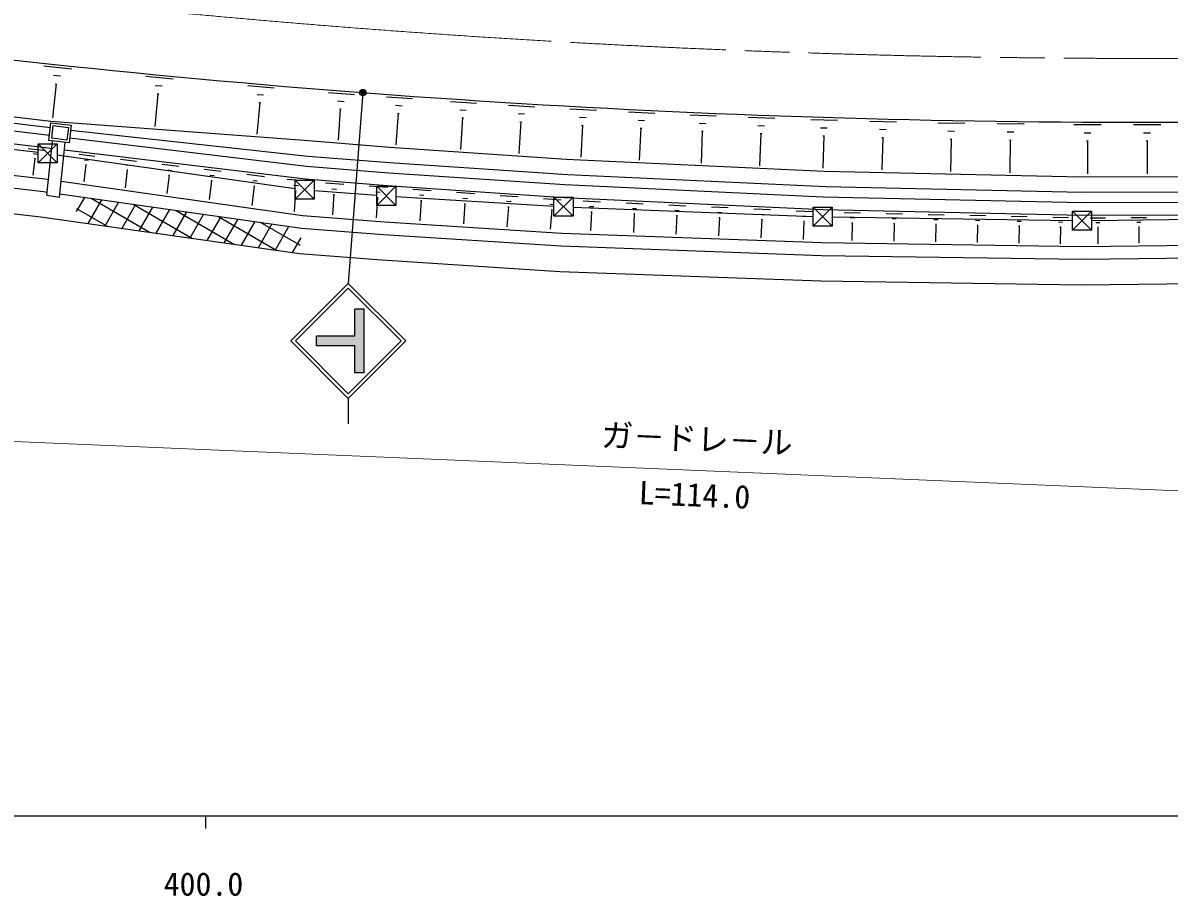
# Model space of a CAD drawing. Units: millimetres, scale not verified. Extents: x 40000 to 680000, y 20000 to 380000.
# Drawn here: x 453699 to 543482, y 198715 to 267126 of the extents above; entities that cross this region are included whole.
import ezdxf
from ezdxf.enums import TextEntityAlignment as Align

# ---------------------------------------------------------------- set-up
doc = ezdxf.new("R2010")
doc.units = ezdxf.units.MM
doc.header["$LTSCALE"] = 1000
doc.header["$PDMODE"] = 32
doc.header["$PDSIZE"] = 500
doc.linetypes.add('CHAIN', pattern=[18.5, 12, -1.5, 3.5, -1.5])
for name, color, linetype, lineweight in [('M-BGD', 7, 'Continuous', 25), ('M-BMK', 2, 'CHAIN', 13), ('M-BMK-ROW', 30, 'Continuous', 25), ('M-STR-HTXT', 7, 'Continuous', 13), ('M-STR-STRC', 7, 'Continuous', 25), ('M-TTL-BAND', 7, 'Continuous', 25)]:
    doc.layers.add(name, color=color, linetype=linetype, lineweight=lineweight)
doc.styles.add('@ＭＳ ゴシック', font='')
doc.styles.add('ＭＳ ゴシック', font='')
doc.styles.get('@ＭＳ ゴシック').set_extended_font_data('@MS Gothic')
doc.styles.get('ＭＳ ゴシック').set_extended_font_data('MS Gothic')

msp = doc.modelspace()

# ---------------------------------------------------------------- hatches: boundary and pattern name
at = {"layer": 'M-STR-STRC'}
msp.add_hatch(color=256, dxfattribs=at).paths.add_polyline_path([(476687, 242585), (479687, 242585), (479687, 244710), (480437, 244710), (480437, 239710), (479687, 239710), (479687, 241835), (476687, 241835)])

# ---------------------------------------------------------------- linework, layer by layer
at = {"layer": 'M-BGD'}
for p, q in [((455341, 263769), (457525, 263540)), ((456296, 262344), (456018, 259697)), ((456092, 263028), (456638, 262971)), ((456227, 262351), (456364, 262337)), ((463333, 262950), (465462, 262748)), ((464071, 262235), (464603, 262185)), ((471319, 262211), (473380, 262036)), ((464277, 261571), (464033, 259010)), ((464210, 261578), (464343, 261565)), ((472040, 261527), (472555, 261483)), ((477635, 261678), (479670, 261528)), ((482174, 261343), (484213, 261192)), ((443422, 260443), (455850, 258921)), ((443448, 260943), (455897, 259418)), ((472245, 260887), (472034, 258409)), ((472180, 260892), (472309, 260881)), ((478353, 261011), (478862, 260973)), ((478562, 260381), (478381, 257929)), ((478499, 260386), (478626, 260377)), ((482894, 260675), (483403, 260637)), ((487190, 260974), (489237, 260847)), ((491748, 260692), (493806, 260564)), ((496549, 260396), (498623, 260291)), ((443390, 259842), (455781, 258325)), ((483103, 260044), (482922, 257587)), ((483040, 260049), (483167, 260039)), ((487920, 260312), (488431, 260281)), ((488137, 259683), (487984, 257211)), ((488073, 259687), (488201, 259679)), ((492481, 260026), (492996, 259994)), ((497296, 259734), (497814, 259708)), ((501138, 260165), (503205, 260061)), ((501882, 259506), (502398, 259480)), ((505932, 259926), (507995, 259847)), ((510514, 259750), (512594, 259670)), ((515411, 259563), (517512, 259507)), ((443338, 258841), (455675, 257330)), ((455730, 257909), (455894, 259299)), ((455894, 259299), (457483, 259111)), ((455897, 259418), (476075, 257909)), ((455952, 258084), (456069, 259077)), ((456069, 259077), (457261, 258936)), ((457261, 258936), (457144, 257943)), ((457483, 259111), (457319, 257720)), ((457438, 258726), (476020, 256698)), ((492701, 259393), (492546, 256903)), ((492636, 259397), (492765, 259389)), ((497524, 259099), (497398, 256599)), ((497459, 259102), (497589, 259096)), ((502109, 258873), (501984, 256382)), ((502044, 258876), (502173, 258870)), ((506682, 259277), (507198, 259258)), ((506916, 258648), (506820, 256151)), ((506851, 258651), (506980, 258646)), ((511270, 259096), (511790, 259076)), ((516182, 258912), (516707, 258898)), ((520035, 259440), (522134, 259384)), ((520805, 258789), (521330, 258775)), ((525375, 259304), (527475, 259274)), ((526154, 258663), (526679, 258656)), ((530004, 259238), (532119, 259208)), ((530788, 258592), (531317, 258585)), ((536022, 259163), (538158, 259161)), ((540691, 259159), (542825, 259157)), ((455575, 253620), (456027, 257867)), ((457319, 257720), (455730, 257909)), ((457144, 257943), (455952, 258084)), ((456566, 253480), (457021, 257762)), ((457368, 258135), (475914, 255915)), ((476075, 257909), (482448, 257390)), ((511506, 258462), (511409, 255940)), ((511441, 258464), (511571, 258459)), ((516428, 258275), (516360, 255735)), ((516362, 258277), (516493, 258273)), ((521051, 258153), (520983, 255617)), ((520985, 258155), (521116, 258151)), ((526342, 258030), (526473, 258029)), ((526407, 258030), (526371, 255482)), ((530977, 257955), (531110, 257953)), ((531043, 257954), (531007, 255384)), ((536822, 258522), (537356, 258521)), ((537022, 257881), (537155, 257881)), ((537089, 257881), (537086, 255293)), ((541491, 258518), (542024, 258517)), ((541690, 257877), (541823, 257877)), ((541757, 257877), (541754, 255291)), ((454107, 257296), (455312, 257160)), ((454518, 256883), (454819, 256849)), ((455675, 257330), (455966, 257295)), ((456959, 257177), (475833, 254919)), ((458102, 256839), (459339, 256691)), ((482448, 257390), (496250, 256451)), ((443205, 256314), (455417, 254904)), ((454628, 256505), (454482, 255207)), ((454590, 256509), (454666, 256500)), ((458631, 256022), (458470, 254674)), ((458521, 256412), (458830, 256375)), ((458593, 256027), (458670, 256018)), ((461331, 256452), (462603, 256300)), ((461763, 256013), (462081, 255975)), ((464596, 256062), (465903, 255905)), ((475913, 255915), (482361, 255387)), ((476020, 256698), (482415, 256185)), ((482415, 256185), (496386, 255243)), ((496250, 256451), (516457, 255503)), ((443153, 255314), (455311, 253910)), ((461876, 255613), (461709, 254216)), ((461836, 255618), (461916, 255608)), ((465156, 255199), (464983, 253752)), ((465039, 255611), (465366, 255572)), ((465115, 255204), (465196, 255194)), ((467896, 255667), (469238, 255506)), ((468351, 255204), (468687, 255164)), ((471231, 255268), (472610, 255103)), ((482361, 255387), (496138, 254454)), ((496386, 255243), (516594, 254300)), ((516457, 255503), (516457, 255503)), ((516457, 255503), (536684, 255060)), ((536684, 255060), (556917, 255123)), ((455417, 254904), (455707, 254863)), ((456698, 254723), (475600, 252048)), ((468471, 254781), (468292, 253284)), ((468429, 254786), (468513, 254776)), ((471822, 254358), (471637, 252811)), ((471699, 254792), (472043, 254751)), ((471779, 254363), (471865, 254353)), ((474409, 254872), (475843, 254768)), ((474916, 254403), (475274, 254377)), ((475833, 254919), (482229, 254398)), ((477400, 254605), (478834, 254501)), ((477907, 254136), (478265, 254110)), ((480828, 254357), (482257, 254254)), ((482229, 254398), (496082, 253455)), ((484250, 254110), (485674, 254007)), ((496138, 254454), (516395, 253504)), ((516594, 254300), (536677, 253860)), ((443048, 253313), (455100, 251921)), ((455311, 253910), (455602, 253868)), ((455575, 253620), (456566, 253480)), ((456592, 253728), (475519, 251051)), ((458516, 253456), (457871, 252340)), ((459851, 253268), (458773, 251402)), ((459033, 253383), (463662, 250711)), ((475064, 253960), (474948, 252353)), ((475019, 253963), (475109, 253957)), ((478055, 253693), (477939, 252086)), ((478010, 253696), (478100, 253690)), ((481333, 253890), (481690, 253864)), ((481480, 253448), (481365, 251849)), ((481436, 253451), (481525, 253445)), ((484754, 253644), (485110, 253618)), ((484901, 253204), (484786, 251611)), ((484856, 253207), (484945, 253201)), ((487668, 253863), (489087, 253760)), ((488170, 253399), (488524, 253373)), ((491081, 253616), (492495, 253514)), ((494489, 253370), (495872, 253270)), ((496082, 253455), (516364, 252505)), ((516395, 253504), (536672, 253060)), ((536677, 253860), (556924, 253923)), ((457904, 252592), (460352, 251179)), ((461185, 253079), (460108, 251213)), ((462519, 252890), (461442, 251024)), ((462344, 252915), (466972, 250243)), ((463854, 252701), (462777, 250836)), ((465188, 252513), (464111, 250647)), ((466523, 252324), (465446, 250459)), ((465656, 252446), (470283, 249775)), ((488316, 252960), (488202, 251374)), ((488272, 252963), (488361, 252957)), ((491581, 253154), (491934, 253128)), ((491727, 252717), (491613, 251138)), ((491683, 252720), (491771, 252713)), ((494978, 252918), (495323, 252893)), ((495120, 252490), (495011, 250975)), ((495077, 252493), (495164, 252487)), ((497596, 253184), (498955, 253120)), ((498087, 252753), (498426, 252737)), ((498237, 252337), (498167, 250839)), ((498195, 252339), (498280, 252335)), ((500951, 253027), (502298, 252964)), ((501437, 252599), (501774, 252583)), ((504294, 252870), (505631, 252807)), ((504777, 252445), (505111, 252430)), ((507627, 252714), (508954, 252652)), ((508106, 252293), (508437, 252277)), ((510949, 252558), (512265, 252496)), ((514261, 252403), (515566, 252342)), ((516364, 252505), (536667, 252060)), ((536672, 253060), (556955, 253123)), ((455100, 251921), (475357, 249058)), ((467857, 252135), (466780, 250270)), ((469191, 251946), (468115, 250081)), ((468967, 251978), (473593, 249307)), ((470526, 251758), (469449, 249893)), ((471860, 251569), (470784, 249704)), ((472278, 251510), (475410, 249702)), ((475600, 252048), (482021, 251553)), ((482021, 251553), (495925, 250655)), ((501587, 252187), (501517, 250703)), ((501544, 252189), (501629, 252185)), ((504925, 252036), (504856, 250568)), ((504883, 252038), (504967, 252034)), ((508253, 251887), (508185, 250433)), ((508211, 251889), (508294, 251885)), ((511424, 252140), (511753, 252125)), ((511570, 251738), (511503, 250299)), ((511529, 251740), (511611, 251736)), ((514732, 251988), (515059, 251973)), ((514877, 251589), (514810, 250165)), ((514836, 251591), (514918, 251587)), ((518024, 252268), (519320, 252240)), ((518501, 251869), (518825, 251862)), ((518614, 251477), (518695, 251475)), ((518655, 251476), (518624, 250066)), ((521317, 252196), (522601, 252168)), ((521790, 251800), (522111, 251793)), ((521902, 251412), (521982, 251411)), ((521942, 251412), (521912, 250019)), ((524598, 252124), (525870, 252096)), ((525067, 251732), (525385, 251725)), ((527867, 252052), (529127, 252025)), ((528331, 251664), (528646, 251657)), ((531124, 251981), (532372, 251954)), ((531584, 251596), (531896, 251590)), ((534369, 251910), (535605, 251883)), ((534825, 251529), (535134, 251522)), ((536667, 252060), (556974, 252124)), ((537294, 251862), (538514, 251866)), ((537753, 251497), (538058, 251498)), ((540511, 251872), (541717, 251876)), ((540965, 251512), (541266, 251512)), ((473195, 251380), (472118, 249516)), ((474529, 251191), (473453, 249327)), ((475519, 251051), (481948, 250555)), ((481948, 250555), (495869, 249656)), ((495925, 250655), (516283, 249910)), ((525178, 251348), (525257, 251346)), ((525217, 251347), (525187, 249971)), ((528441, 251284), (528520, 251282)), ((528481, 251283), (528451, 249924)), ((531693, 251220), (531771, 251218)), ((531732, 251219), (531702, 249876)), ((534932, 251156), (535010, 251154)), ((534971, 251155), (534942, 249829)), ((537868, 251131), (537944, 251132)), ((537906, 251132), (537910, 249829)), ((541079, 251150), (541154, 251150)), ((541116, 251150), (541120, 249868)), ((475458, 250301), (474787, 249139)), ((495869, 249656), (516252, 248910)), ((516283, 249910), (536652, 249614)), ((536652, 249614), (557018, 249837)), ((475357, 249058), (481802, 248561)), ((516252, 248910), (536646, 248614)), ((536646, 248614), (557037, 248837)), ((481802, 248561), (495757, 247659)), ((495757, 247659), (516191, 246911)), ((516191, 246911), (536634, 246614)), ((536634, 246614), (557074, 246838))]:
    msp.add_line(p, q, dxfattribs=at)
msp.add_arc((541497, 1064340), 805000, 263.39991, 271.10151, dxfattribs=at)
at = {"layer": 'M-BMK'}
for start, end in [(264.54295, 265.36295), (265.36295, 265.81575), (265.81575, 266.79532), (266.79532, 268.22774), (268.22774, 269.66018), (269.66018, 271.09256)]:
    msp.add_arc((541487, 1064343), 800000, start, end, dxfattribs=at)
at = {"layer": 'M-BMK-ROW'}
for p, q in [((436208, 259148), (454886, 256993)), ((454886, 256156), (454886, 257656)), ((454886, 257656), (456386, 257656)), ((456386, 257656), (454886, 256156)), ((456386, 256156), (454886, 257656)), ((456386, 257656), (456386, 256156)), ((456386, 256800), (475016, 254161)), ((456386, 256156), (454886, 256156)), ((475016, 253305), (475016, 254805)), ((475016, 254805), (476516, 254805)), ((476516, 254805), (475016, 253305)), ((476516, 253305), (475016, 254805)), ((476516, 254805), (476516, 253305)), ((481423, 252834), (481423, 254334)), ((481423, 254334), (482923, 254334)), ((482923, 254334), (481423, 252834)), ((482923, 252834), (481423, 254334)), ((482923, 254334), (482923, 252834)), ((476516, 253305), (475016, 253305)), ((476516, 254000), (481423, 253639)), ((482923, 253538), (495295, 252776)), ((495295, 251980), (495295, 253480)), ((495295, 253480), (496795, 253480)), ((496795, 253480), (495295, 251980)), ((496795, 251980), (495295, 253480)), ((496795, 253480), (496795, 251980)), ((482923, 252834), (481423, 252834)), ((496795, 252701), (515600, 251968)), ((515600, 251189), (515600, 252689)), ((515600, 252689), (517100, 252689)), ((517100, 252689), (515600, 251189)), ((517100, 251189), (515600, 252689)), ((517100, 252689), (517100, 251189)), ((535917, 250884), (535917, 252384)), ((535917, 252384), (537417, 252384)), ((537417, 252384), (535917, 250884)), ((537417, 250884), (535917, 252384)), ((537417, 252384), (537417, 250884)), ((496795, 251980), (495295, 251980)), ((517100, 251928), (535917, 251646)), ((537417, 251645), (556230, 251918)), ((517100, 251189), (515600, 251189)), ((537417, 250884), (535917, 250884))]:
    msp.add_line(p, q, dxfattribs=at)
at = {"layer": 'M-STR-HTXT'}
msp.add_line((565214, 229584), (447576, 234564), dxfattribs=at)
at = {"layer": 'M-STR-STRC'}
for p, q in [((480327, 261667), (479187, 246710)), ((474687, 242210), (479187, 246710)), ((475041, 242211), (479187, 246357)), ((483687, 242210), (479187, 246710)), ((483334, 242210), (479187, 246357)), ((480437, 244710), (479687, 244710)), ((479687, 242585), (479687, 244710)), ((480437, 239710), (480437, 244710)), ((476687, 241835), (476687, 242585)), ((479687, 242585), (476687, 242585)), ((474688, 242210), (479187, 237710)), ((475041, 242211), (479187, 238064)), ((479687, 241835), (476687, 241835)), ((479187, 237710), (483687, 242210)), ((479187, 238064), (483334, 242210)), ((479687, 239710), (479687, 241835)), ((480437, 239710), (479687, 239710)), ((479188, 237710), (479188, 235710))]:
    msp.add_line(p, q, dxfattribs=at)
for radius in [150, 120, 90, 60, 30]:
    msp.add_circle((480327, 261667), radius, dxfattribs=at)
msp.add_point((480327, 261667), dxfattribs=at)
at = {"layer": 'M-TTL-BAND'}
for p, q in [((40000, 205000), (579000, 205000)), ((468000, 205000), (468000, 204000))]:
    msp.add_line(p, q, dxfattribs=at)

# ---------------------------------------------------------------- texts
at = {"layer": 'M-STR-HTXT', "style": 'ＭＳ ゴシック'}
msp.add_text('ガ－ドレ－ル', height=1833, rotation=357.576, dxfattribs=at).set_placement((506437, 233073), align=Align.BOTTOM_CENTER)
at = {"layer": 'M-STR-HTXT', "style": '@ＭＳ ゴシック'}
msp.add_text('L=114.0', height=1833, rotation=357.576, dxfattribs=at).set_placement((506353, 231075), align=Align.TOP_CENTER)
at = {"layer": 'M-TTL-BAND', "style": 'ＭＳ ゴシック'}
msp.add_text('400.0', height=1833, dxfattribs=at).set_placement((467844, 198195), align=Align.BOTTOM_CENTER)

doc.saveas('drawing.dxf')
